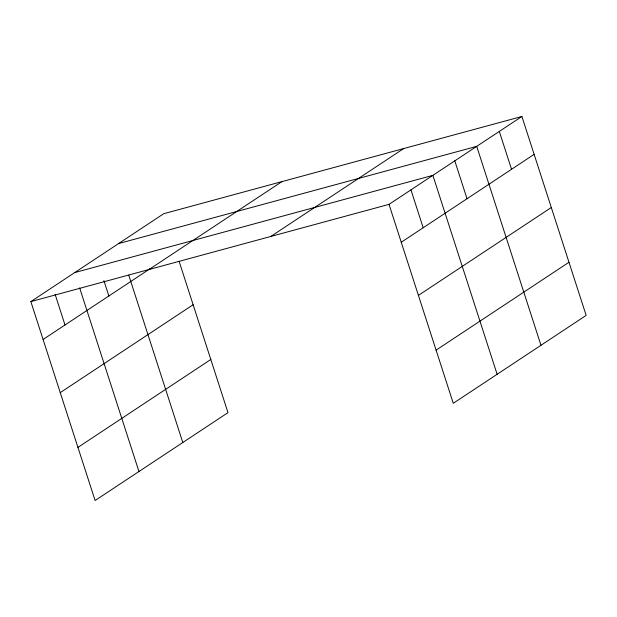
<?xml version="1.0" encoding="UTF-8"?>
<svg xmlns="http://www.w3.org/2000/svg" width="617" height="617" viewBox="0 0 617 617"><rect width="100%" height="100%" fill="white"/><g stroke="black" fill="none" stroke-linecap="round" stroke-linejoin="round"><path stroke-width="0.93" d="M179.223 261.67L227.982 412.634L95.103 500.526L30.85 301.597L163.729 213.706L521.897 116.474L586.15 315.403L453.271 403.294L389.018 204.366L521.897 116.474M43.09 339.481L150.263 268.596M149.044 269.506L281.923 181.622M270.824 236.45L403.703 148.558M60.25 392.628L193.129 304.736M77.935 447.379L210.813 359.487M401.258 242.25L534.137 154.358M418.419 295.396L551.297 207.505M436.103 350.147L568.982 262.264M118.549 243.584L476.717 146.36L540.97 345.289M74.703 272.591L432.872 175.359L497.125 374.288M30.85 301.597L389.018 204.366M499.307 131.413L511.547 169.305M454.791 160.86L467.03 198.743M410.945 189.866L423.177 227.75M128.745 275.159L182.802 442.52M103.911 280.642L108.862 295.975M79.655 287.923L138.956 471.519M55.106 294.309L65.009 324.982"/></g></svg>
